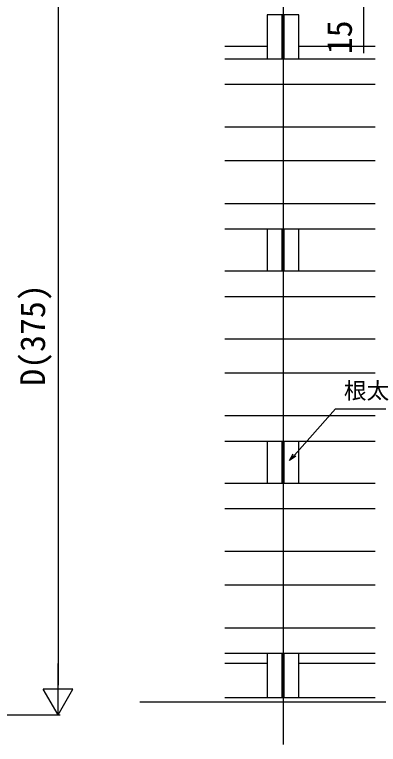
# Model space of a CAD drawing. Units: millimetres, scale not verified. Extents: x -700 to 700, y -1044 to 1038.
# Drawn here: x 219.6 to 391.2, y -623.8 to -279.8 of the extents above; entities that cross this region are included whole.
import ezdxf
from ezdxf.enums import TextEntityAlignment as Align

# ---------------------------------------------------------------- set-up
doc = ezdxf.new("R2010")
doc.units = ezdxf.units.MM
doc.header["$LTSCALE"] = 6
for name, color, linetype in [('0-5_YKK_12', 2, 'Continuous'), ('0-8_YKK_D', 6, 'Continuous'), ('0-A_YSS_K', 3, 'Continuous')]:
    doc.layers.add(name, color=color, linetype=linetype)
doc.styles.add('ＭＳ ゴシック', font='')
doc.styles.get('ＭＳ ゴシック').set_extended_font_data('MS Gothic')

msp = doc.modelspace()

# ---------------------------------------------------------------- linework, layer by layer
at = {"layer": '0-5_YKK_12'}
for p, q in [((346.219, -191.784), (346.219, -623.776)), ((345.719, -279.901), (345.719, -300.801)), ((346.719, -300.801), (346.719, -279.901)), ((318.716, -294.701), (338.719, -294.701)), ((353.719, -294.701), (389.719, -294.701)), ((389.719, -300.801), (318.716, -300.801)), ((389.719, -312.801), (318.716, -312.801)), ((389.719, -332.801), (318.716, -332.801)), ((389.719, -348.801), (318.716, -348.801)), ((318.716, -368.801), (389.719, -368.801)), ((318.716, -380.801), (389.719, -380.801)), ((338.719, -380.801), (338.719, -400.801)), ((345.719, -380.801), (345.719, -400.801)), ((346.719, -400.801), (346.719, -380.801)), ((353.719, -400.801), (353.719, -380.801)), ((389.719, -400.801), (318.716, -400.801)), ((389.719, -412.801), (318.716, -412.801)), ((389.719, -432.801), (318.716, -432.801)), ((389.719, -448.801), (318.716, -448.801)), ((318.716, -468.801), (389.719, -468.801)), ((318.716, -480.801), (389.719, -480.801)), ((338.719, -480.801), (338.719, -500.801)), ((345.719, -480.801), (345.719, -500.801)), ((346.719, -500.801), (346.719, -480.801)), ((353.719, -500.801), (353.719, -480.801)), ((389.719, -500.801), (318.716, -500.801)), ((389.719, -512.801), (318.716, -512.801)), ((389.719, -532.801), (318.716, -532.801)), ((389.719, -548.801), (318.716, -548.801)), ((318.716, -568.801), (389.719, -568.801)), ((318.716, -580.801), (389.719, -580.801)), ((338.719, -580.801), (338.719, -601.701)), ((345.719, -580.801), (345.719, -601.701)), ((346.719, -601.701), (346.719, -580.801)), ((338.719, -585.701), (318.716, -585.701)), ((389.719, -585.701), (353.719, -585.701)), ((318.716, -601.701), (389.719, -601.701)), ((318.716, -603.701), (389.719, -603.701))]:
    msp.add_line(p, q, dxfattribs=at)
for points in [[(353.719, -300.801), (353.719, -279.901), (338.719, -279.901), (338.719, -300.801)], [(338.719, -601.701), (353.719, -601.701), (353.719, -580.801)]]:
    msp.add_lwpolyline(points, dxfattribs=at)
at = {"layer": '0-8_YKK_D'}
for p, q in [((240.086, -248.849), (240.086, -595.849)), ((240.086, -609.849), (240.086, -585.6)), ((240.086, -609.849), (233.086, -597.725)), ((247.086, -597.725), (233.086, -597.725)), ((240.086, -609.849), (247.086, -597.725)), ((135.02, -609.849), (241.086, -609.849))]:
    msp.add_line(p, q, dxfattribs=at)
for points in [[(384.219, -256.001), (384.219, -271.001), (384.219, -298.038)], [(349.336, -489.925), (351.603, -487.39), (371.01, -465.69), (405.2, -465.69)], [(352.282, -487.998), (349.336, -489.925), (350.923, -486.783)]]:
    msp.add_lwpolyline(points, dxfattribs=at)
at = {"layer": '0-A_YSS_K'}
for p, q in [((278.719, -603.701), (375.719, -603.701)), ((378.719, -603.701), (412.219, -603.701))]:
    msp.add_line(p, q, dxfattribs=at)

# ---------------------------------------------------------------- texts
at = {"layer": '0-8_YKK_D', "style": 'ＭＳ ゴシック'}
for s, p in [('15', (382.219, -298.492)), ('D(375)', (237.467, -454.758))]:
    msp.add_text(s, height=11.73, rotation=90, dxfattribs=at).set_placement(p, align=Align.BOTTOM_LEFT)
msp.add_text('根太', height=7.845, dxfattribs=at).set_placement((374.924, -463.291), align=Align.BOTTOM_LEFT)

doc.saveas('drawing.dxf')
